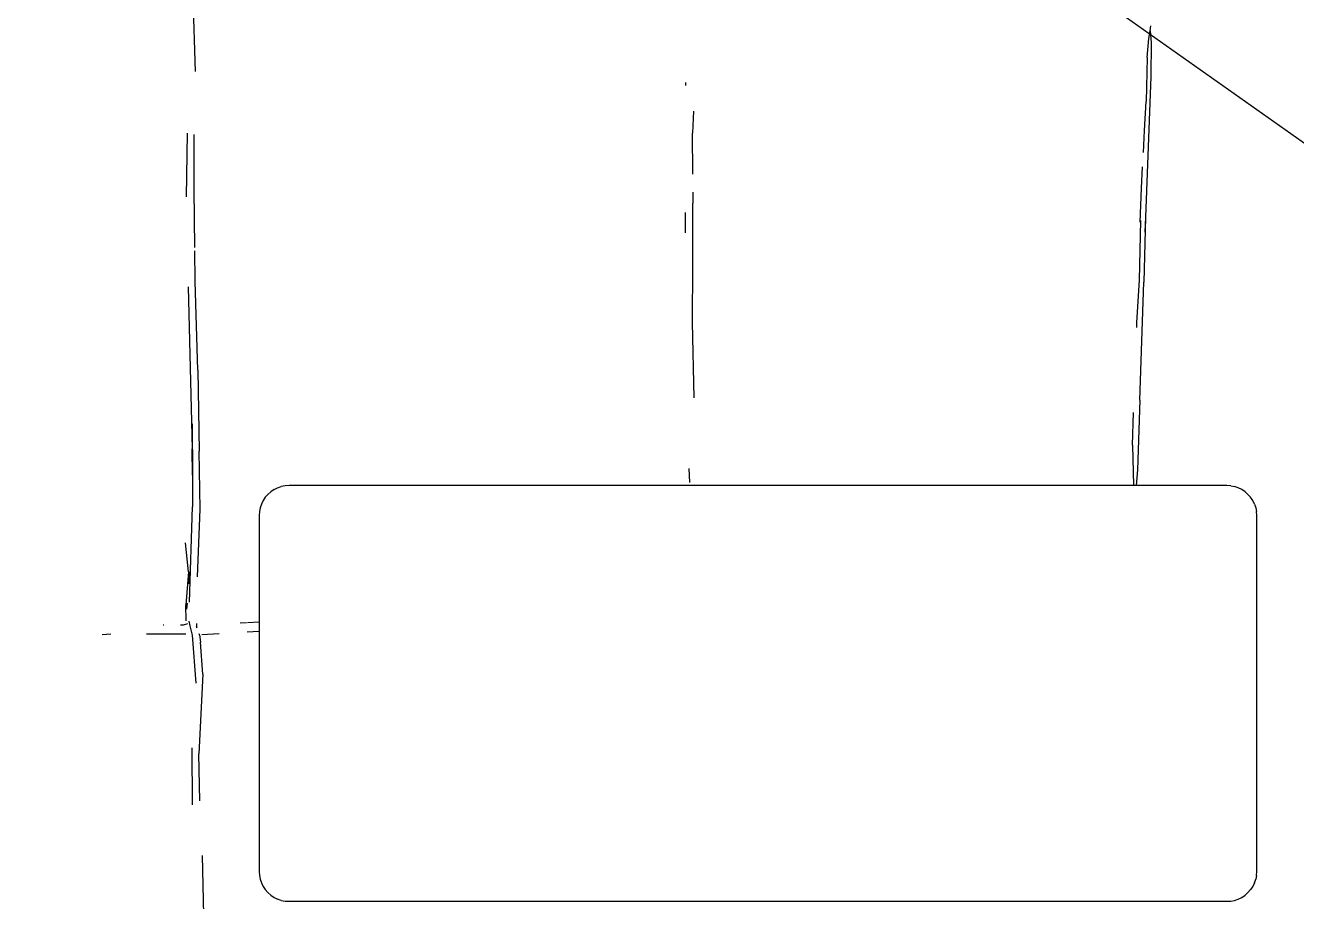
# Model space of a CAD drawing. Header units: millimetres. Extents: x -41292 to 298682, y -22072 to 33155.
# Drawn here: x 35039 to 36568, y -11570 to -10516 of the extents above; entities that cross this region are included whole.
import ezdxf

# ---------------------------------------------------------------- set-up
doc = ezdxf.new("R2010")
doc.units = ezdxf.units.MM

# ---------------------------------------------------------------- blocks, each defined once
blk = doc.blocks.new('rmfnasesx')
for p, q in [((62702.8, 5043.3), (62706.1, 4941.1)), ((63853.3, 4981), (63854.6, 4989.9)), ((63854.6, 4989.9), (63855.5, 4996.1)), ((63854.6, 4989.9), (63856, 4976)), ((63851.1, 4957.9), (63853.3, 4981)), ((63856, 4976), (63855.5, 4935.3)), ((63851.1, 4957.9), (63849.9, 4904.9)), ((63296.1, 4924.4), (63296.2, 4928)), ((63855.5, 4935.3), (63849.1, 4766)), ((63305.3, 4893.6), (63304.3, 4866.8)), ((63848, 4870.1), (63849.9, 4904.9)), ((62695.7, 4790.3), (62696.6, 4867.1)), ((62704.8, 4799.5), (62704.8, 4865.3)), ((63304.7, 4817.8), (63304.3, 4866.8)), ((63846.7, 4843.8), (63848, 4870.1)), ((63844.4, 4800.7), (63845.4, 4826.3)), ((62705.7, 4729.3), (62704.8, 4799.5)), ((63304.7, 4796), (63304.6, 4782.6)), ((63842.9, 4760.1), (63844.4, 4800.7)), ((63295.8, 4747.1), (63295.9, 4771.7)), ((63304.7, 4708.2), (63304.6, 4782.6)), ((63843, 4762.1), (63841.4, 4690)), ((63849.1, 4766), (63847.2, 4687.9)), ((63849.1, 4766), (63848.4, 4748)), ((62706.2, 4689.2), (62705.7, 4725.6)), ((63304.1, 4639.3), (63304.7, 4708.2)), ((62697.4, 4682), (62702.5, 4487.3)), ((62706.2, 4688.7), (62706.2, 4689.2)), ((62706.3, 4675.7), (62706.2, 4688.7)), ((62709.3, 4582), (62706.2, 4688.7)), ((63841.4, 4690), (63838.5, 4639.3)), ((63842.4, 4545.7), (63847.2, 4687.9)), ((63306.2, 4548.5), (63304.1, 4639.3)), ((63838.5, 4639.3), (63838.5, 4633.2)), ((62709.3, 4582), (62710.7, 4484.3)), ((63842.4, 4545.7), (63839.7, 4462)), ((63833.6, 4491.6), (63834.6, 4531.1)), ((62702.6, 4517.5), (62702.8, 4455.5)), ((62702.8, 4455.5), (62702.5, 4487.3)), ((62712, 4414.8), (62710.7, 4484.3)), ((63833.6, 4491.6), (63834.8, 4443)), ((62702.8, 4455.5), (62703, 4417.6)), ((63300, 4463.8), (63300.8, 4446.6)), ((63839.7, 4462), (63837.8, 4443)), ((62793.5, 4432.5), (62797, 4435.6)), ((62800.9, 4438.2), (62797, 4435.6)), ((62800.9, 4438.2), (62805.1, 4440.3)), ((62805.1, 4440.3), (62809.6, 4441.8)), ((62814.2, 4442.7), (62809.6, 4441.8)), ((62818.9, 4443), (62814.2, 4442.7)), ((63834.8, 4443), (62818.9, 4443)), ((63837.8, 4443), (63834.8, 4443)), ((63947, 4443), (63837.8, 4443)), ((63951.7, 4442.7), (63947, 4443)), ((63951.7, 4442.7), (63956.3, 4441.8)), ((63960.8, 4440.3), (63956.3, 4441.8)), ((63965, 4438.2), (63960.8, 4440.3)), ((63968.9, 4435.6), (63965, 4438.2)), ((63972.4, 4432.5), (63968.9, 4435.6)), ((62785.7, 4420.9), (62784.2, 4416.4)), ((62787.8, 4425.1), (62785.7, 4420.9)), ((62790.4, 4429), (62787.8, 4425.1)), ((62793.5, 4432.5), (62790.4, 4429)), ((63975.5, 4429), (63972.4, 4432.5)), ((63978.1, 4425.1), (63975.5, 4429)), ((63980.2, 4420.9), (63978.1, 4425.1)), ((63980.2, 4420.9), (63981.7, 4416.4)), ((62699.2, 4303), (62703, 4417.6)), ((62709, 4333.2), (62712, 4414.8)), ((62783.3, 4411.8), (62782.9, 4407.1)), ((62782.9, 4407.1), (62782.9, 4278.7)), ((62784.2, 4416.4), (62783.3, 4411.8)), ((63981.7, 4416.4), (63982.6, 4411.8)), ((63982.9, 4407.1), (63982.6, 4411.8)), ((63982.9, 3978.9), (63982.9, 4407.1)), ((62697.8, 4339.4), (62694.5, 4374.4)), ((62697.8, 4339.4), (62694.8, 4299.5)), ((62698.4, 4325.1), (62699.1, 4334.7)), ((62698.5, 4339.4), (62699.1, 4334.7)), ((62695, 4280.3), (62694.8, 4299.5)), ((62696.1, 4294.4), (62696.6, 4301.5)), ((62667.4, 4275.6), (62668.3, 4275.6)), ((62688.3, 4275.5), (62691.9, 4275.4)), ((62691.9, 4275.4), (62697, 4277.2)), ((62700.2, 4274.4), (62698.9, 4280)), ((62702.8, 4263.1), (62700.2, 4274.4)), ((62708.1, 4273.8), (62707.7, 4274)), ((62708.1, 4272.5), (62707.8, 4273.6)), ((62708.1, 4273.8), (62708.2, 4277.1)), ((62708.1, 4272.5), (62708.1, 4273.8)), ((62708.3, 4272), (62708.1, 4272.5)), ((62708.1, 4272), (62708.1, 4272.5)), ((62767.7, 4278), (62760.3, 4277.6)), ((62782.9, 4267.6), (62768.4, 4266.8)), ((62782.9, 4278.7), (62768.9, 4278)), ((62782.9, 4278.7), (62782.9, 4267.6)), ((62782.9, 4267.6), (62782.9, 3978.9)), ((62604.4, 4264.3), (62594.1, 4263.7)), ((62694.7, 4264.5), (62647.6, 4264.2)), ((62707.1, 4205.4), (62702.8, 4263.1)), ((62711.2, 4263.4), (62710.7, 4264.6)), ((62711.2, 4263.4), (62712.3, 4254.7)), ((62715.1, 4216.1), (62712.3, 4254.7)), ((62734.7, 4264.9), (62713.9, 4263.6)), ((62715.1, 4216.1), (62710.6, 4120.5)), ((62702.8, 4058.9), (62702.4, 4127.6)), ((62711.8, 4064), (62710.6, 4120.5)), ((62714.3, 3998.3), (62716.6, 3907.5)), ((62782.9, 3978.9), (62783.3, 3974.2)), ((63982.6, 3974.2), (63982.9, 3978.9)), ((62783.3, 3974.2), (62784.2, 3969.6)), ((62784.2, 3969.6), (62785.7, 3965.2)), ((62785.7, 3965.2), (62787.8, 3961)), ((62787.8, 3961), (62790.4, 3957.1)), ((63978.1, 3961), (63975.5, 3957.1)), ((63980.2, 3965.2), (63978.1, 3961)), ((63980.2, 3965.2), (63981.7, 3969.6)), ((63982.6, 3974.2), (63981.7, 3969.6)), ((62790.4, 3957.1), (62793.5, 3953.5)), ((62793.5, 3953.5), (62797, 3950.4)), ((62797, 3950.4), (62800.9, 3947.8)), ((62800.9, 3947.8), (62805.1, 3945.7)), ((62809.6, 3944.2), (62805.1, 3945.7)), ((63956.3, 3944.2), (63960.8, 3945.7)), ((63960.8, 3945.7), (63965, 3947.8)), ((63965, 3947.8), (63968.9, 3950.4)), ((63968.9, 3950.4), (63972.4, 3953.5)), ((63972.4, 3953.5), (63975.5, 3957.1)), ((62809.6, 3944.2), (62814.2, 3943.3)), ((62814.2, 3943.3), (62818.9, 3943)), ((62818.9, 3943), (63947, 3943)), ((63947, 3943), (63951.7, 3943.3)), ((63951.7, 3943.3), (63956.3, 3944.2))]:
    blk.add_line(p, q)

msp = doc.modelspace()

# ---------------------------------------------------------------- linework, layer by layer
msp.add_lwpolyline([(21289.27, 153.15), (42289.27, -14696.85)])

# ---------------------------------------------------------------- block references
msp.add_blockref('rmfnasesx', (-27463.27, -15512.43))

doc.saveas('drawing.dxf')
